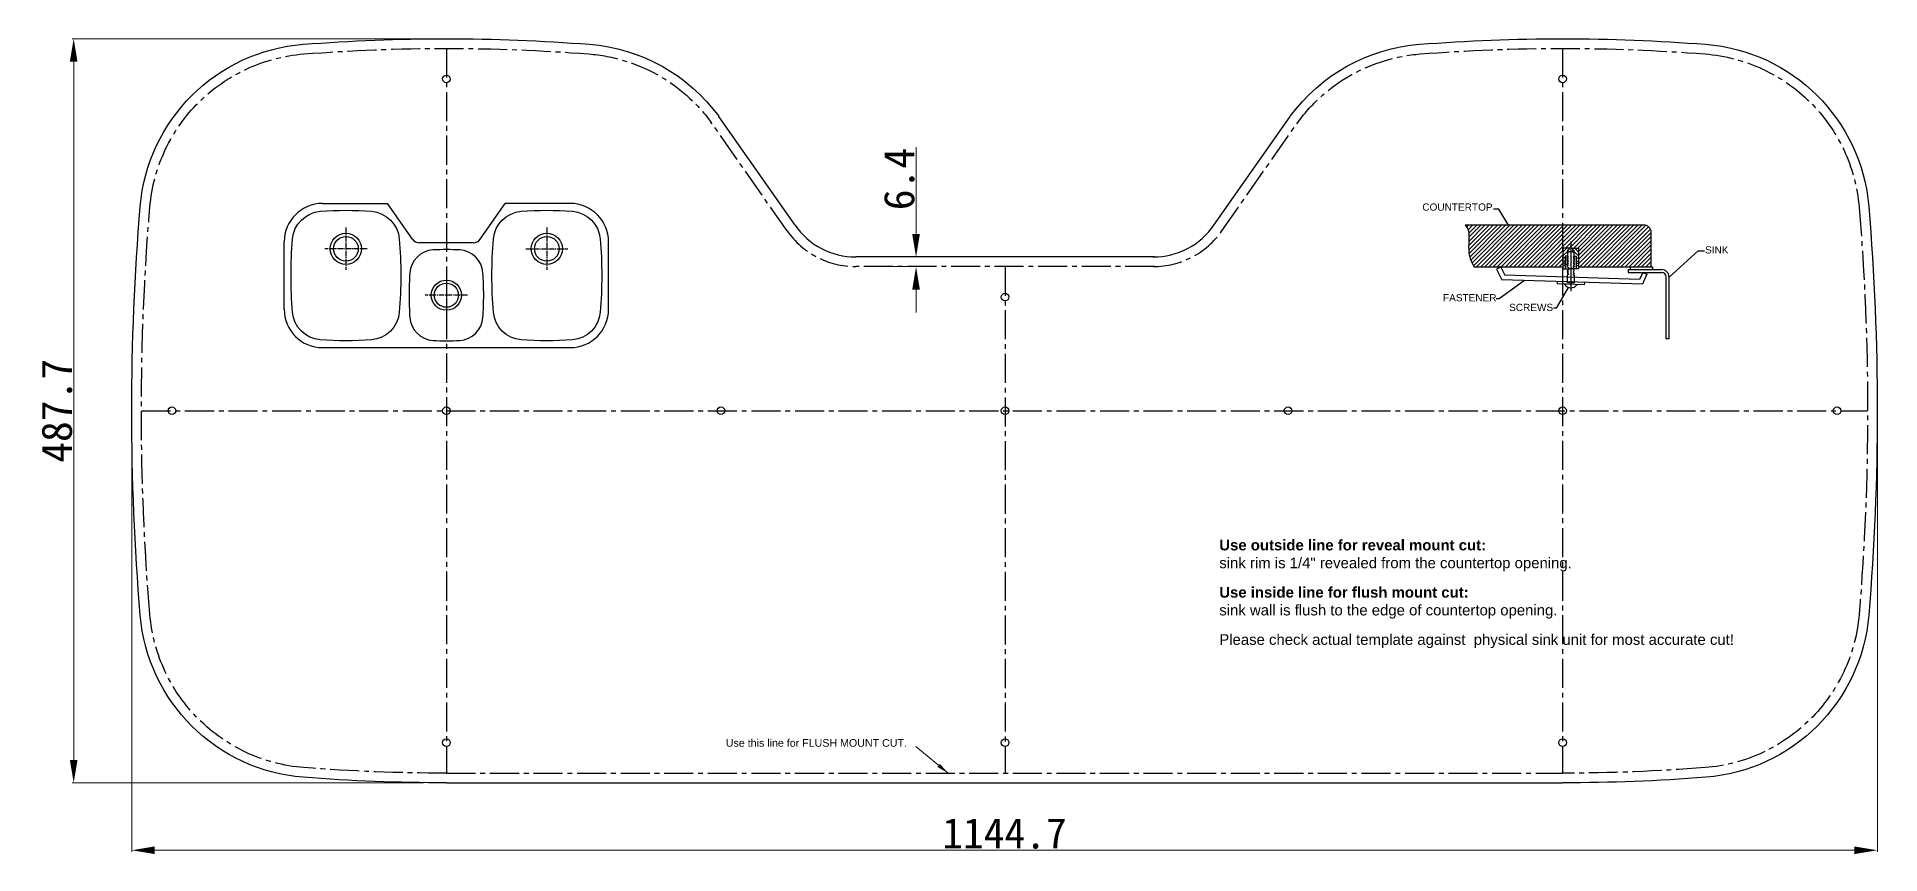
# Model space of a CAD drawing. Header units: millimetres. Extents: x 431579 to 432788, y 8534 to 9070.
import ezdxf

# ---------------------------------------------------------------- set-up
doc = ezdxf.new("R2010")
doc.units = ezdxf.units.MM
doc.header["$PDMODE"] = 35
doc.linetypes.add('CENTER2', pattern=[28.575, 19.05, -3.175, 3.175, -3.175])
doc.dimstyles.new('10', dxfattribs={"dimtxt": 10, "dimasz": 8, "dimexe": 1, "dimexo": 1, "dimgap": 1, "dimtad": 1, "dimdsep": 46, "dimtxsty": 'Standard', "dimcen": 0, "dimazin": 2, "dimtfac": 0.714286, "dimtofl": 0, "dimtmove": 0, "dimatfit": 3, "dimfxl": 1, "dimtzin": 0, "dimlwd": 9, "dimlwe": 9, "dimarcsym": 0})
doc.dimstyles.new('15', dxfattribs={"dimtxt": 20, "dimasz": 15, "dimexe": 1, "dimexo": 15, "dimgap": 1, "dimtad": 1, "dimdec": 1, "dimdsep": 46, "dimtxsty": 'Standard', "dimcen": 0, "dimazin": 2, "dimtm": 1e-09, "dimtfac": 1, "dimtdec": 1, "dimtofl": 0, "dimtmove": 0, "dimatfit": 3, "dimfxl": 1, "dimtolj": 1, "dimlwd": 9, "dimlwe": 9, "dimarcsym": 0})

# ---------------------------------------------------------------- blocks, each defined once
blk = doc.blocks.new('A$C75C95DD9')
at = {"color": 8, "linetype": 'CENTER2'}
for p, q in [((77, 154), (77, 0)), ((154, 77), (0, 77))]:
    blk.add_line(p, q, dxfattribs=at)
for radius in [55, 44]:
    blk.add_circle((77, 77), radius)
blk = doc.blocks.new('A$C31BA5495')
for p, q in [((131.6, 496.4, 10), (131.6, 496.4)), ((140, 525), (377, 525)), ((318.4, 496.4, 10), (318.4, 496.4)), ((468.1, 394.8, 0), (377, 525, 0)), ((713.9, 394.8, 0), (805, 525, 0)), ((1042, 525), (805, 525)), ((0, 140), (0, 385)), ((30.6, 395.9, 10), (30.6, 395.9)), ((419.4, 395.9, 10), (419.4, 395.9)), ((689.3, 382), (492.7, 382)), ((1182, 140), (1182, 385)), ((419.4, 129.1, 10), (419.4, 129.1)), ((131.6, 28.6, 10), (131.6, 28.6)), ((140, 0), (1042, 0))]:
    blk.add_line(p, q)
at = {"color": 8, "linetype": 'CENTER2'}
for p, q in [((225, 437), (225, 283)), ((957, 437), (957, 283)), ((302, 360), (148, 360)), ((880, 360), (1034, 360))]:
    blk.add_line(p, q, dxfattribs=at)
for centre, radius in [((225, 360), 57), ((225, 360), 45), ((957, 360), 57), ((957, 360), 45)]:
    blk.add_circle(centre, radius)
for centre, radius, start, end in [((140, 385), 140, 90, 180), ((1042, 385), 140, 0, 90), ((547.5, 265.8), 90, 93.2797, 176.13838), ((492.7, 412, 0), 30, 215, 270), ((591, -493), 850, 90, 93.2797), ((591, -493), 850, 86.7203, 90), ((634.5, 265.8), 90, 3.86162, 86.7203), ((689.3, 412), 30, 270, 325), ((1655, 191), 1200, 176.13838, 180), ((-473, 191), 1200, 0, 3.86162), ((140, 140), 140, 180, 270), ((1655, 191), 1200, 180, 183.86162), ((-473, 191), 1200, 356.13838, 0), ((1042, 140), 140, 270, 0), ((547.5, 116.2), 90, 183.86162, 266.7203), ((634.5, 116.2), 90, 273.2797, 356.13838), ((591, 875), 850, 266.7203, 273.2797)]:
    blk.add_arc(centre, radius, start, end)
at = {"extrusion": (0, 0, -1)}
for centre, radius, start, end in [((-140.2, 386.7), 110, 4.78129, 85.53719), ((-225, -700), 1200, 85.53719, 94.46281), ((-309.8, 386.7), 110, 94.46281, 175.21871), ((-872.2, 386.7), 110, 4.78129, 85.53719), ((-957, -700), 1200, 85.53719, 94.46281), ((-1041.8, 386.7), 110, 94.46281, 175.21871), ((-1625, 262.5), 1600, 355.21871, 4.78129), ((1175, 262.5), 1600, 175.21871, 184.78129), ((-2357, 262.5), 1600, 355.21871, 4.78129), ((443, 262.5), 1600, 175.21871, 184.78129), ((-140.2, 138.3), 110, 274.46281, 355.21871), ((-309.8, 138.3), 110, 184.78129, 265.53719), ((-872.2, 138.3), 110, 274.46281, 355.21871), ((-1041.8, 138.3), 110, 184.78129, 265.53719), ((-225, 1225), 1200, 265.53719, 274.46281), ((-957, 1225), 1200, 265.53719, 274.46281)]:
    blk.add_arc(centre, radius, start, end, dxfattribs=at)
blk.add_blockref('A$C75C95DD9', (514, 114))
blk = doc.blocks.new('A$C7B7D6155')
h = blk.add_hatch()
h.set_pattern_fill('ANSI31', scale=25, style=0)
h.set_pattern_definition([(45, (-1354.086, -3682.0207), (-2.2097087, 2.2097087), [])])
edge = h.paths.add_edge_path()
edge.add_arc((104.3, 45.6), 8, 0, 90)
edge.add_line((104.3, 53.6), (-87, 53.6))
edge.add_spline(control_points=[(-87, 53.6), (-86, 52.2), (-82.7, 48.2), (-82.7, 38.3), (-83.6, 27.8), (-81.9, 17.1), (-78.7, 11.3), (-77.1, 8.5)], knot_values=[0, 0, 0, 0, 5.044116, 15.434486, 27.566181, 37.383651, 47.207205, 47.207205, 47.207205, 47.207205], degree=3, periodic=0)
edge.add_line((-77.1, 8.5), (17.7, 8.5))
edge.add_line((17.7, 8.5), (17.7, 28.9))
edge.add_line((17.7, 28.9), (26.2, 28.9))
edge.add_line((26.2, 28.9), (34.6, 28.9))
edge.add_line((34.6, 28.9), (34.6, 8.5))
edge.add_line((34.6, 8.5), (112.3, 8.5))
edge.add_line((112.3, 8.5), (112.3, 45.6))
at = {"color": 7}
for p, q in [((-87, 53.6), (104.3, 53.6)), ((112.3, 8.5), (112.3, 45.6)), ((17.7, 28.9), (17.7, 6.7)), ((26.2, 28.9), (17.7, 28.9)), ((21.9, 28.9), (17.7, 24.5)), ((22.8, 25.2), (17.7, 20.7)), ((22.8, 20.1), (20.2, 20.1)), ((20.2, 20.1), (20.2, 6.7)), ((24.2, 26.5), (22.8, 26.5)), ((22.8, 26.5), (22.8, 20.1)), ((22.8, 20.1), (23.7, 19.5)), ((24.2, 28.9), (24.2, 26.5)), ((26.2, 35.9), (26.2, -17.2)), ((26.2, 28.9), (34.6, 28.9)), ((28.1, 28.9), (28.1, 26.5)), ((28.1, 26.5), (29.6, 26.5)), ((29.6, 20.1), (28.7, 19.5)), ((29.6, 26.5), (29.6, 20.1)), ((29.6, 25.2), (34.6, 20.7)), ((29.6, 20.1), (32.1, 20.1)), ((30.4, 28.9), (34.6, 24.5)), ((32.1, 20.1), (32.1, 6.7)), ((34.6, 28.9), (34.6, 6.7)), ((17.7, 8.5), (-77.1, 8.5)), ((-48.8, 8.5), (-53.3, 6.2)), ((-53.3, 6.2), (-47.5, -5.2)), ((-48.8, 8.5), (-44.4, -0.3)), ((20.2, 18.3), (17.7, 18.3)), ((20.2, 15), (17.7, 15)), ((20.2, 12.6), (17.7, 12.6)), ((20.2, 10.2), (17.7, 10.2)), ((17.7, 6.7), (26.2, 6.7)), ((23.7, 19.5), (21.7, 18.2)), ((21.7, 18.2), (23.7, 17.3)), ((21.7, 16.3), (23.7, 17.3)), ((23.7, 15), (21.7, 16.3)), ((23.7, 15), (21.7, 13.7)), ((21.7, 13.7), (23.7, 12.7)), ((21.7, 11.7), (23.7, 12.7)), ((23.7, 10.4), (21.7, 11.7)), ((23.7, 10.4), (21.7, 9.1)), ((21.7, 9.1), (23.7, 8.1)), ((23.7, 0.7), (22.3, -0.3)), ((23.7, 6.2), (22.4, 4.6)), ((22.4, 4.6), (23.7, 3.3)), ((23.7, 3.3), (22.4, 2.2)), ((22.4, 2.2), (23.7, 0.7)), ((23.7, 8.1), (23.7, 6.2)), ((34.6, 6.7), (26.2, 6.7)), ((29.9, 2.2), (28.6, 0.7)), ((28.6, 0.7), (30, -0.3)), ((28.7, 19.5), (30.7, 18.2)), ((30.7, 18.2), (28.7, 17.3)), ((30.7, 16.3), (28.7, 17.3)), ((28.7, 15), (30.7, 16.3)), ((28.7, 15), (30.7, 13.7)), ((30.7, 13.7), (28.7, 12.7)), ((30.7, 11.7), (28.7, 12.7)), ((28.7, 10.4), (30.7, 11.7)), ((28.7, 10.4), (30.7, 9.1)), ((30.7, 9.1), (28.7, 8.1)), ((28.7, 8.1), (28.7, 6.2)), ((28.7, 6.2), (30, 4.6)), ((30, 4.6), (28.7, 3.3)), ((28.7, 3.3), (29.9, 2.2)), ((32.1, 18.3), (34.6, 18.3)), ((32.1, 15), (34.6, 15)), ((32.1, 12.6), (34.6, 12.6)), ((32.1, 10.2), (34.6, 10.2)), ((114.2, 8.5), (34.9, 8.5)), ((87.6, 5.9), (123.5, 5.9)), ((87.6, 5.9), (87.6, 2.9)), ((87.6, 2.9), (123.5, 2.9)), ((89.7, 8.5), (89.7, 5.9)), ((103.2, 2.9), (99.7, -4.7)), ((107.7, 0.8), (102.9, -9.8)), ((103.2, 2.9), (107.7, 0.8)), ((114.2, 5.9), (114.2, 8.5)), ((102.9, -9.8), (-47.5, -5.2)), ((99.7, -4.7), (-44.4, -0.3)), ((11.6, -7), (11.6, -9.5)), ((40.7, -10.4), (11.6, -9.5)), ((22.3, -0.3), (22.3, -8.5)), ((30, -8.5), (22.3, -8.5)), ((30, -0.3), (30, -8.5)), ((40.8, -7.9), (40.7, -10.4)), ((128.5, -68.1), (128.5, -2.1)), ((131.5, -68.1), (131.5, -2.1)), ((131.5, -68.1), (128.5, -68.1))]:
    blk.add_line(p, q, dxfattribs=at)
for centre, radius, start, end in [((104.3, 45.6), 8, 0, 90), ((26.2, 19.2), 5.75, 53.8546, 126.1454), ((123.5, -2.1), 8, 0, 90), ((123.5, -2.1), 5, 0, 90), ((26.4, -5.5), 8.18, 211.1537, 325.2877)]:
    blk.add_arc(centre, radius, start, end, dxfattribs=at)
blk.add_open_spline([(-87, 53.6), (-86, 52.2), (-82.7, 48.2), (-82.7, 38.3), (-83.6, 27.8), (-81.9, 17.1), (-78.7, 11.3), (-77.1, 8.5)], degree=3, knots=[0, 0, 0, 0, 5.044116, 15.434486, 27.566181, 37.383651, 47.207205, 47.207205, 47.207205, 47.207205], dxfattribs=at)
blk = doc.blocks.new('A$C40C2364E')
at = {"color": 7}
for p, q in [((-0.6, 26.1), (-4.2, 26.1)), ((6.3, 15), (-0.6, 26.1)), ((118, -21.2), (138.3, -3)), ((138.3, -3), (142.5, -3)), ((17.3, -23.7), (-0.4, -36.3)), ((-0.4, -36.3), (-2.5, -36.3)), ((47.8, -28.4), (39.3, -42.8)), ((39.3, -42.8), (37.5, -42.8))]:
    blk.add_line(p, q, dxfattribs=at)
at = {"color": 7, "xscale": 0.650000000000091, "yscale": 0.650000000000091, "zscale": 0.650000000000091}
blk.add_blockref('A$C7B7D6155', (32.5, -19.8), dxfattribs=at)
at = {"color": 7, "char_height": 5, "width": 30.036, "attachment_point": 1}
for s, insert in [('{\\fArial|b0|i0|c0|p34;COUNTERTOP}', (-53.8, 30)), ('{\\fArial|b0|i0|c0|p34;SINK}', (143, 0.2)), ('{\\fArial|b0|i0|c0|p34;FASTENER}', (-39.4, -33.1)), ('{\\fArial|b0|i0|c0|p34;SCREWS}', (6.6, -39.8))]:
    blk.add_mtext(s, dxfattribs=dict(at, insert=insert))
blk = doc.blocks.new('*D437')
at = {"color": 0, "lineweight": 9, "transparency": 16777216}
for p, q in [((431641, 8809.8), (431641, 8535.8)), ((432785.7, 8809.8), (432785.7, 8535.8)), ((431656, 8536.8), (432770.7, 8536.8))]:
    blk.add_line(p, q, dxfattribs=at)
at = {"color": 0, "transparency": 16777216}
for points in [[(431656, 8539.3), (431656, 8534.3), (431641, 8536.8)], [(432770.7, 8539.3), (432770.7, 8534.3), (432785.7, 8536.8)]]:
    blk.add_solid(points, dxfattribs=at)
at = {"layer": 'Defpoints', "color": 0, "transparency": 16777216}
for p in [(431641, 8824.8), (432785.7, 8824.8), (432785.7, 8536.8)]:
    blk.add_point(p, dxfattribs=at)
at = {"color": 0, "transparency": 16777216, "insert": (432213.3, 8547.8), "char_height": 20, "attachment_point": 5}
blk.add_mtext('\\A1;1144.7', dxfattribs=at)
blk = doc.blocks.new('*D438')
at = {"color": 0, "lineweight": 9, "transparency": 16777216}
for p, q in [((431832.3, 9068.7), (431601.9, 9068.7)), ((431602.9, 8596), (431602.9, 9053.7)), ((431832.3, 8581), (431601.9, 8581))]:
    blk.add_line(p, q, dxfattribs=at)
at = {"color": 0, "transparency": 16777216}
for points in [[(431600.4, 9053.7), (431605.4, 9053.7), (431602.9, 9068.7)], [(431600.4, 8596), (431605.4, 8596), (431602.9, 8581)]]:
    blk.add_solid(points, dxfattribs=at)
at = {"layer": 'Defpoints', "color": 0, "transparency": 16777216}
for p in [(431602.9, 9068.7), (431847.3, 9068.7), (431847.3, 8581)]:
    blk.add_point(p, dxfattribs=at)
at = {"color": 0, "transparency": 16777216, "insert": (431591.9, 8824.8), "char_height": 20, "attachment_point": 5, "rotation": 90}
blk.add_mtext('\\A1;487.7', dxfattribs=at)
blk = doc.blocks.new('*D439')
at = {"color": 0, "lineweight": 9, "transparency": 16777216}
for p, q in [((432155.3, 8940.7), (432155.3, 8997.7)), ((432140.3, 8925.7), (432154.3, 8925.7)), ((432140.3, 8919.3), (432154.3, 8919.3)), ((432155.3, 8904.3), (432155.3, 8889.3))]:
    blk.add_line(p, q, dxfattribs=at)
at = {"color": 0, "transparency": 16777216}
for points in [[(432152.8, 8940.7), (432157.8, 8940.7), (432155.3, 8925.7)], [(432152.8, 8904.3), (432157.8, 8904.3), (432155.3, 8919.3)]]:
    blk.add_solid(points, dxfattribs=at)
at = {"layer": 'Defpoints', "color": 0, "transparency": 16777216}
for p in [(432155.3, 8925.7), (432155.3, 8925.7), (432155.3, 8919.3)]:
    blk.add_point(p, dxfattribs=at)
at = {"color": 0, "transparency": 16777216, "insert": (432144.3, 8976.7), "char_height": 20, "attachment_point": 5, "rotation": 90}
blk.add_mtext('\\A1;6.4', dxfattribs=at)

msp = doc.modelspace()

# ---------------------------------------------------------------- linework, layer by layer
for p, q in [((431753.93, 9058.69, 10), (431753.93, 9058.69)), ((431940.68, 9058.69, 10), (431940.68, 9058.69)), ((432075.94, 8946.43), (432026.03, 9017.72)), ((432350.66, 8946.43), (432400.58, 9017.72)), ((431652.87, 8958.19, 10), (431652.87, 8958.19)), ((432311.58, 8925.68), (432115.8, 8925.68)), ((431753.93, 8590.97, 10), (431753.93, 8590.97)), ((431847.3, 8580.98), (432579.3, 8580.98))]:
    msp.add_line(p, q)
at = {"color": 4, "linetype": 'CENTER2'}
for p, q in [((431847.3, 9062.33), (431847.3, 8587.33)), ((432579.3, 9062.33), (432579.3, 8587.33)), ((432213.69, 8919.33), (432213.69, 8587.33)), ((431647.3, 8824.83), (432779.3, 8824.83))]:
    msp.add_line(p, q, dxfattribs=at)
at = {"linetype": 'CENTER2'}
for p, q in [((432070.74, 8942.78), (432020.82, 9014.07)), ((432355.86, 8942.78), (432405.78, 9014.07)), ((432311.58, 8919.33), (432115.8, 8919.33)), ((431847.3, 8587.33), (432579.3, 8587.33))]:
    msp.add_line(p, q, dxfattribs=at)
for centre in [(431847.3, 9042.33), (432579.3, 9042.33), (432213.69, 8899.33), (431667.3, 8824.83), (431847.3, 8824.83), (432027.3, 8824.83), (432213.69, 8824.83), (432399.3, 8824.83), (432579.3, 8824.83), (432759.3, 8824.83), (431847.3, 8607.33), (432213.69, 8607.33), (432579.3, 8607.33)]:
    msp.add_circle(centre, 2.5)
at = {"extrusion": (0, 0, -1)}
for centre, radius, start, end in [((-431847.3, 7862.33), 1206.35, 85.53719, 94.46281), ((-432579.3, 7862.33), 1206.35, 85.53719, 94.46281), ((-431762.49, 8949.03), 116.35, 4.78129, 85.53719), ((-431932.12, 8949.03), 116.35, 94.46281, 143.74642), ((-432494.49, 8949.03), 116.35, 36.25358, 85.53719), ((-432664.12, 8949.03), 116.35, 94.46281, 175.21871), ((-433247.3, 8824.83), 1606.35, 355.21871, 4.78129), ((-431179.3, 8824.83), 1606.35, 175.21871, 184.78129), ((-431762.49, 8700.63), 116.35, 274.46281, 355.21871), ((-432664.12, 8700.63), 116.35, 184.78129, 265.53719), ((-431847.3, 9787.33), 1206.35, 270, 274.46281), ((-432579.3, 9787.33), 1206.35, 265.53719, 270)]:
    msp.add_arc(centre, radius, start, end, dxfattribs=at)
at = {"linetype": 'CENTER2', "extrusion": (0, 0, -1)}
for centre, radius, start, end in [((-431762.49, 8949.03), 110, 4.78129, 85.53719), ((-431847.3, 7862.33), 1200, 85.53719, 94.46281), ((-431932.12, 8949.03), 110, 94.46281, 143.74642), ((-432494.49, 8949.03), 110, 36.25358, 85.53719), ((-432579.3, 7862.33), 1200, 85.53719, 94.46281), ((-432664.12, 8949.03), 110, 94.46281, 175.21871), ((-433247.3, 8824.83), 1600, 355.21871, 4.78129), ((-431179.3, 8824.83), 1600, 175.21871, 184.78129), ((-431762.49, 8700.63), 110, 274.46281, 355.21871), ((-432664.12, 8700.63), 110, 184.78129, 265.53719), ((-431847.3, 9787.33), 1200, 270, 274.46281), ((-432579.3, 9787.33), 1200, 265.53719, 270)]:
    msp.add_arc(centre, radius, start, end, dxfattribs=at)
for centre, start, end in [((432115.8, 8974.33), 215, 270), ((432310.81, 8974.33), 270, 325)]:
    msp.add_arc(centre, 48.65, start, end)
at = {"linetype": 'CENTER2'}
for centre, start, end in [((432115.8, 8974.33), 215, 270), ((432310.81, 8974.33), 270, 325)]:
    msp.add_arc(centre, 55, start, end, dxfattribs=at)

# ---------------------------------------------------------------- block references
at = {"xscale": 0.180000000007567, "yscale": 0.1799999999998363, "zscale": 0.18}
msp.add_blockref('A$C31BA5495', (431740.92, 8866.22), dxfattribs=at)
at = {"color": 7, "xscale": 0.9421147828106768, "yscale": 0.9421147827906678, "zscale": 0.9421147827912411}
msp.add_blockref('A$C40C2364E', (432537.98, 8932.46), dxfattribs=at)

# ---------------------------------------------------------------- texts
at = {"color": 7, "width": 411.7918, "attachment_point": 1}
for s, insert, char_height in [('{\\fArial|b1|i0|c0|p34;Use outside line for reveal mount cut:\\P\\fArial|b0|i0|c0|p34;sink rim is 1/4" revealed from the countertop opening.}', (432354.15, 8740.34), 7), ('{\\fArial|b1|i0|c0|p34;Use inside line for flush mount cut:\\P\\fArial|b0|i0|c0|p34;sink wall is flush to the edge of countertop opening.}', (432354.15, 8709.39), 7), ('{\\fArial|b0|i0|c0|p34;Please check actual template against  physical sink unit for most accurate cut!}', (432354.15, 8678.43), 7), ('{\\fArial|b0|i0|c0|p34;Use this line for FLUSH MOUNT CUT.}', (432030.56, 8609.65), 5)]:
    msp.add_mtext(s, dxfattribs=dict(at, insert=insert, char_height=char_height))

# ---------------------------------------------------------------- dimensions: what is measured, and where the dimension line sits
for base, p1, p2, picture, middle in [((431602.88, 9068.68), (431847.3, 8580.98), (431847.3, 9068.68), '*D438', (431591.88, 8824.83)), ((432155.29710605, 8925.67999977), (432155.29710605, 8919.32999977), (432155.29710605, 8925.67999977), '*D439', (432144.29710605, 8976.67999977))]:
    dim = msp.add_linear_dim(base=base, p1=p1, p2=p2, angle=90, dimstyle='15')
    dim.commit()
    dim.dimension.update_dxf_attribs({"geometry": picture, "text_midpoint": middle})
dim = msp.add_linear_dim(base=(432785.65, 8536.77), p1=(431640.95, 8824.83), p2=(432785.65, 8824.83), dimstyle='15')
dim.commit()
dim.dimension.update_dxf_attribs({"geometry": '*D437', "text_midpoint": (432213.3, 8547.77)})

# ---------------------------------------------------------------- leaders
msp.add_leader([(432176.3, 8587.33), (432155.16, 8604.72)], dimstyle='10', override={"dimgap": 1, "dimtad": 0})

doc.saveas('drawing.dxf')
